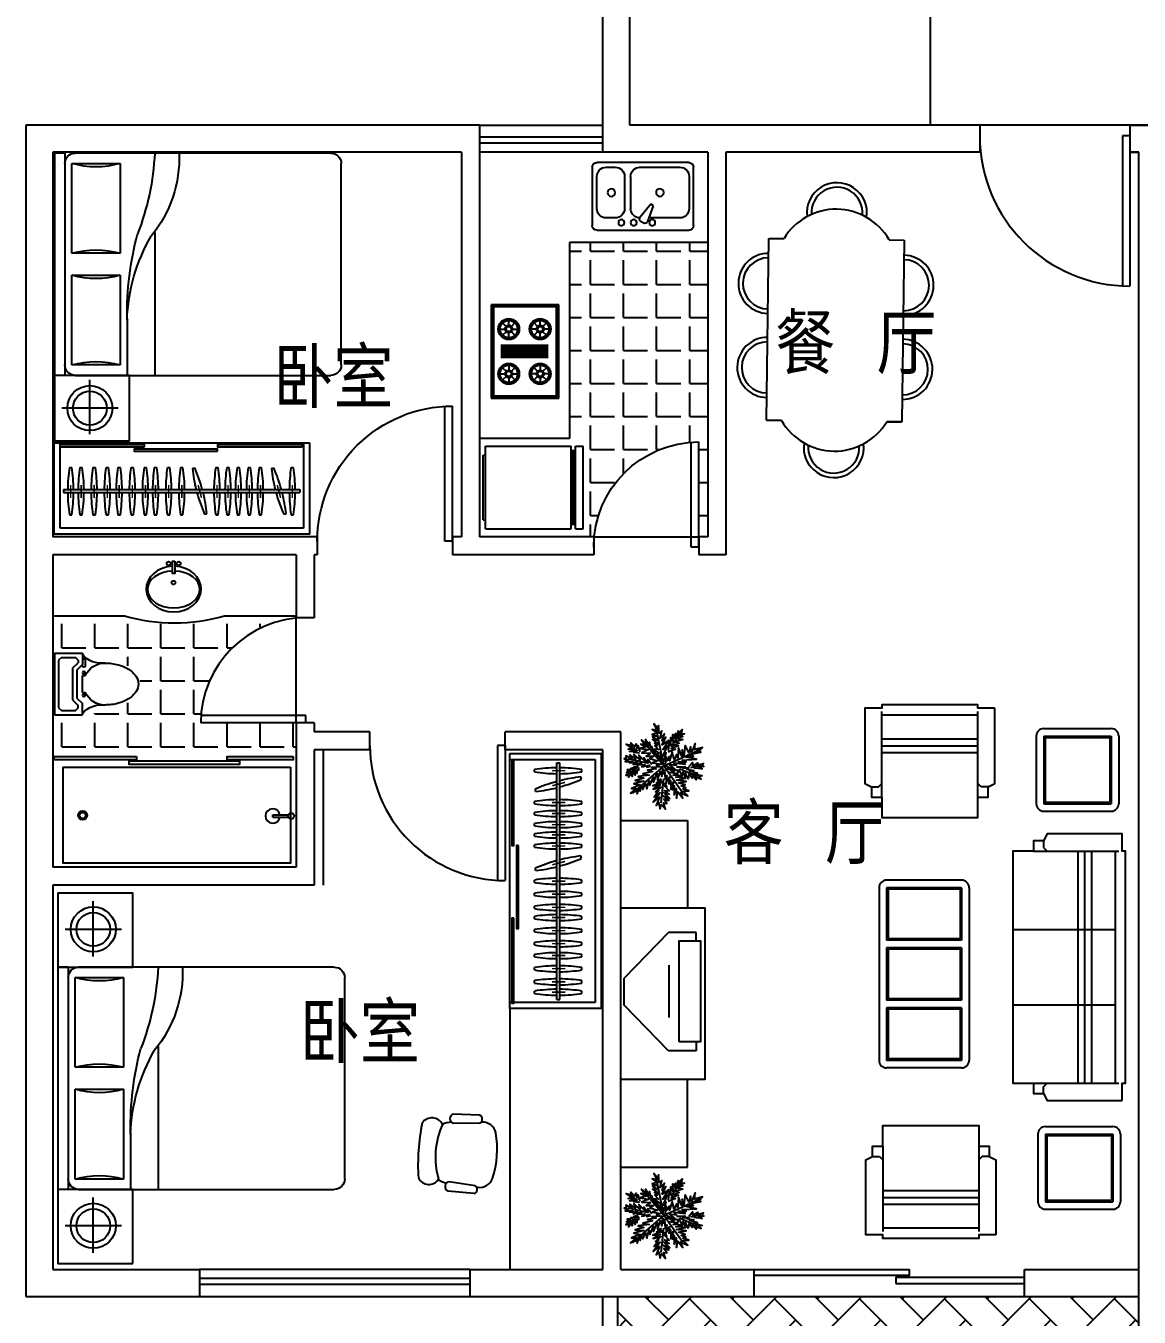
# Model space of a CAD drawing. Header units: millimetres. Extents: x 1431 to 43623, y 824 to 33132.
# Drawn here: x 9633 to 17044, y 5964 to 14563 of the extents above; entities that cross this region are included whole.
import ezdxf

# ---------------------------------------------------------------- set-up
doc = ezdxf.new("R2010")
doc.units = ezdxf.units.MM
for name, color, linetype in [('DO', 1, 'Continuous'), ('F', 12, 'Continuous'), ('H', 13, 'Continuous'), ('MC', 4, 'Continuous'), ('PUL', 7, 'Continuous'), ('WALL', 4, 'Continuous')]:
    doc.layers.add(name, color=color, linetype=linetype)
doc.styles.add('ATT', font='TXT')
doc.styles.add('DIM_FONT', font='SIMPLEX.shx', dxfattribs={"width": 0.8})
doc.styles.add('HZTXT', font='SIMPLEX', dxfattribs={"bigfont": 'HZTXT'})
pattern_1 = [(0, (192.05, 53321.69), (0, 220), [160, -60]), (90, (192.05, 53321.69), (-220, 1e-14), [160, -60])]

# ---------------------------------------------------------------- blocks, each defined once
blk = doc.blocks.new('-FLOW1')
at = {"layer": 'F', "linetype": 'ByBlock'}
for p, q in [((-0.9, 5.3), (-46.4, 226.7)), ((40.5, 110.6), (91.3, 192.9)), ((-146.5, 87.2), (-184.2, 116.3)), ((-0.9, 5.3), (-101.9, 123.2)), ((-0.9, 5.3), (205.1, 98.6)), ((-95.6, 20.3), (-197.4, 44.9)), ((-143.6, 3.1), (-193.4, -39.2)), ((-0.9, 5.3), (-174.5, -145.5)), ((-0.9, 5.3), (103.3, -143.8)), ((147.9, -3.2), (203.4, 10)), ((-4.1, -65.5), (-17.3, -200.4)), ((85.6, -8.9), (186.2, -53.5))]:
    blk.add_line(p, q, dxfattribs=at)
for points in [[(-3, 27.7), (11.9, 78.6), (-5.9, 60.9), (18.7, 117.5), (-7, 95.7), (26.2, 146.6), (-9.9, 122), (9, 164.3), (-9.9, 143.8), (2.7, 183.2), (-21.9, 159.8), (-13.3, 199.2), (-27.6, 187.2), (-30.4, 229.5), (-35, 213.5), (-56.7, 238.1), (-40.7, 202.1), (-67, 207.8), (-39, 187.2), (-67, 180.4), (-37.9, 171.2), (-63.6, 167.2), (-30.4, 146.6), (-63.6, 151.2), (-25.9, 123.2), (-53.9, 132.3), (-39, 116.3), (-52.2, 116.3), (-30.4, 95.7), (-60.7, 97.5), (-21.9, 72.9), (-48.2, 74), (-24.7, 56.9)], [(-17.3, 31.7), (-17.3, 62.6), (-29.3, 44.9), (-36.2, 62.6), (-40.7, 52.3), (-51, 84.3), (-55, 75.7), (-68.2, 113.5), (-71, 100.3), (-81.3, 138), (-83, 117.5), (-103, 151.2), (-97.3, 127.8), (-124.8, 149.5), (-105.9, 122), (-129.3, 126.6), (-100.2, 110.6), (-136.8, 101.5), (-87, 95.7), (-123.6, 78.6), (-75.6, 76.9), (-100.2, 59.7), (-59.6, 59.7), (-78.5, 46.6), (-36.2, 33.4), (-63.6, 23.1), (-16.1, 14.6), (-41.9, 7.1), (-16.1, 0.3), (-68.2, -3.2), (-43.6, -10), (-92.7, -18.6), (-63.6, -26), (-117.9, -39.2), (-83, -46.6), (-143.6, -53.5), (-111.6, -62.6), (-161.3, -75.8), (-111.6, -79.8), (-168.2, -94.6), (-132.2, -100.4), (-180.2, -119.2), (-155.6, -119.2), (-187.1, -146.7), (-151.1, -133.5), (-149.3, -149.5), (-137.9, -119.2), (-133.3, -135.2), (-124.8, -106.1), (-117.9, -124.9), (-103, -90.1), (-95.6, -122.1), (-83, -76.9), (-79.6, -101.5), (-57.9, -56.9), (-57.9, -85.5), (-37.9, -36.3), (-36.2, -71.2), (-20.1, -24.9), (-13.3, -53.5), (-7, -10), (-4.1, -38), (2.7, -17.5), (5.6, -65.5), (15.9, -47.8), (10.2, -91.8), (30.7, -58), (26.2, -94.6), (34.7, -75.8), (37.6, -124.9), (49.6, -85.5), (46.7, -126.6), (56.5, -106.1), (56.5, -155.2), (66.8, -120.4), (69.6, -173), (75.3, -138.1), (103.3, -174.1), (90.2, -143.8), (130.8, -159.8), (106.2, -135.2), (136.5, -133.5), (104.5, -122.1), (120.5, -116.4), (94.2, -106.1), (116.5, -100.4), (79.9, -88.3), (122.2, -81.5), (69.6, -74.1), (119.3, -62.6), (65.6, -58), (101.6, -49.5), (49.6, -46.6), (75.3, -39.2), (29, -30.6), (55.3, -24.9), (15.9, -8.9), (33.6, -7.2)], [(24.4, 91.7), (30.7, 136.3), (36.5, 119.2), (37.6, 162.6), (49.6, 136.3), (47.9, 180.4), (62.7, 155.2), (63.9, 184.4), (72.5, 174.1), (78.8, 199.2), (82.8, 188.9), (100.5, 207.8), (94.2, 184.4), (113.1, 183.2), (87.3, 174.1), (104.5, 168.3), (75.3, 158.1), (103.3, 151.2), (65.6, 139.2), (84.5, 132.3), (53.6, 119.2), (79.9, 116.3), (39.3, 101.5), (62.7, 98.6), (23.3, 81.4)], [(-136.8, 76.9), (-167.1, 79.7), (-152.2, 85.5), (-191.6, 85.5), (-167.1, 94.6), (-199.1, 98.6), (-178.5, 104.3), (-210.5, 126.6), (-177.4, 119.2), (-184.2, 133.5), (-162.5, 110.6), (-155.6, 127.8), (-149.3, 101.5), (-146.5, 119.2), (-135.1, 82.6)], [(10.2, 6), (66.8, -17.5), (30.7, 12.8), (69.6, 8.8), (53.6, 22), (117.6, 14.6), (78.8, 28.9), (123.3, 28.9), (100.5, 38), (179.9, 42), (123.3, 54), (163.9, 59.7), (132.5, 66.6), (203.4, 81.4), (171.4, 82.6), (213.7, 107.7), (168.5, 95.7), (173.1, 129.5), (152.5, 79.7), (146.8, 110.6), (139.4, 78.6), (117.6, 119.2), (109.1, 62.6), (100.5, 94.6), (98.8, 59.7), (79.9, 106), (77, 50.6), (68.5, 69.4), (56.5, 39.1), (45, 82.6), (30.7, 33.4), (30.7, 56.9), (15.9, 33.4), (11.9, 55.2), (5.6, 15.7)], [(-68.2, 12.8), (-89.9, 40.9), (-89.9, 20.3), (-111.6, 50.6), (-105.9, 30.6), (-139.6, 65.4), (-132.2, 39.1), (-168.2, 69.4), (-158.5, 44.9), (-190.5, 66.6), (-178.5, 46.6), (-212.2, 60.9), (-207.7, 49.4), (-220.8, 44.9), (-197.4, 40.9), (-216.2, 30.6), (-172.8, 30.6), (-191.6, 23.1), (-148.2, 27.7), (-171.6, 12.8), (-123.6, 22), (-148.2, 11.7), (-107.6, 12.8), (-123.6, 0.3), (-81.3, 10), (-95.6, -1.4), (-73.9, 4.3)], [(-146.5, 4.3), (-167.1, -1.4), (-159.6, -4.3), (-184.2, -8.9), (-174.5, -12.9), (-204.8, -15.7), (-184.2, -22), (-209.4, -31.7), (-196.2, -33.5), (-212.2, -46.6), (-193.4, -46.6), (-197.4, -58), (-180.2, -39.2), (-177.4, -53.5), (-169.9, -27.7), (-161.3, -46.6), (-159.6, -18.6), (-151.1, -36.3), (-145.3, -10), (-139.6, -18.6), (-139.6, -3.2)], [(69.6, 0.3), (116.5, 0.3), (103.3, -6), (136.5, -6), (126.2, -12.9), (165.7, -20.3), (141.1, -22), (184.5, -34.6), (162.8, -36.3), (210.8, -50.6), (191.9, -53.5), (205.1, -68.3), (173.1, -58), (178.8, -71.2), (159.9, -49.5), (155.4, -62.6), (139.4, -39.2), (133.6, -65.5), (119.3, -34.6), (116.5, -53.5), (106.2, -27.7), (98.8, -42), (82.8, -15.7), (77, -30.6), (75.3, -14.6)], [(136.5, 1.4), (157.1, 24.9), (158.2, 6), (187.4, 22), (179.9, 10), (217.7, 19.1), (210.8, 7.1), (221.1, 1.4), (189.1, 1.4), (212, -11.7), (165.7, -7.2)], [(-14.4, -68.3), (-35, -75.8), (-11.6, -78.6), (-41.9, -88.3), (-13.3, -87.2), (-62.4, -104.4), (-20.1, -100.4), (-60.7, -123.2), (-19, -111.8), (-48.2, -139.2), (-29.3, -130.7), (-55, -167.2), (-21.9, -143.8), (-60.7, -195.8), (-24.7, -167.2), (-44.7, -214.7), (-30.4, -197.5), (-21.9, -232.4), (-16.1, -209), (7.3, -234.1), (-4.1, -200.4), (14.7, -203.3), (-1.3, -178.7), (26.2, -187.2), (-3, -159.8), (31.9, -175.8), (-1.3, -143.8), (29, -151.2), (1.6, -130.7), (29, -132.4), (1.6, -104.4), (14.7, -110.6), (1.6, -90.1)]]:
    blk.add_lwpolyline(points, dxfattribs=at)
at = {"layer": 'F', "linetype": 'ByBlock', "style": 'ATT'}
for tag, p, flags in [('ITEM', (-456.7, -1681.6), 3), ('ROOM_NUMBER', (-456.7, -2281.6), 1)]:
    blk.add_attdef(tag, p, '', height=450, dxfattribs=dict(at, flags=flags))
blk = doc.blocks.new('M_E25ESP')
at = {"color": 0, "linetype": 'ByBlock'}
for p, q in [((0, -306.8), (0, 306.8)), ((30.7, 337.5), (419.3, 337.5)), ((358, 306.8), (143.2, 306.8)), ((450, 306.8), (450, -306.8)), ((81.8, 245.5), (81.8, 40)), ((419.3, -20.5), (419.3, 245.5)), ((48.4, 2), (56.6, -12.3)), ((58.9, 31.4), (162.5, 70.2)), ((172.8, 52.5), (87.3, -17.8)), ((162.5, 70.2), (172.8, 52.5)), ((143.2, -81.8), (358, -81.8)), ((358, -122.7), (143.2, -122.7)), ((81.8, -184.1), (81.8, -245.5)), ((419.3, -245.5), (419.3, -184.1)), ((419.3, -337.5), (30.7, -337.5)), ((143.2, -306.8), (358, -306.8))]:
    blk.add_line(p, q, dxfattribs=at)
for centre, radius in [((250.6, 112.5), 25.6), ((51.1, 61.4), 20.5), ((51.1, -61.4), 20.5), ((51.1, -143.2), 20.5), ((250.6, -209.7), 25.6)]:
    blk.add_circle(centre, radius, dxfattribs=at)
for centre, radius, start, end in [((30.7, 306.8), 30.7, 90, 180), ((143.2, 245.5), 61.4, 90, 180), ((358, 245.5), 61.4, 0, 90), ((419.3, 306.8), 30.7, 0, 90), ((66.1, 12.3), 20.5, 110.53768, 210), ((74.3, -2), 20.5, 210, 309.46232), ((143.2, -20.5), 61.4, 180, 270), ((358, -20.5), 61.4, 270, 0), ((143.2, -184.1), 61.4, 90, 180), ((358, -184.1), 61.4, 0, 90), ((143.2, -245.5), 61.4, 180, 270), ((358, -245.5), 61.4, 270, 0), ((30.7, -306.8), 30.7, 180, 270), ((419.3, -306.8), 30.7, 270, 0)]:
    blk.add_arc(centre, radius, start, end, dxfattribs=at)
at = {"style": 'DIM_FONT', "width": 0.8, "flags": 9}
for tag in ['YSIZE', 'XSIZE']:
    blk.add_attdef(tag, (0, 0), '', height=0.5, dxfattribs=at)
blk = doc.blocks.new('M700')
at = {"layer": 'DO'}
for p, q in [((0, 0), (0, 700)), ((50, 0), (50, 698.2)), ((0, 0), (50, 0))]:
    blk.add_line(p, q, dxfattribs=at)
blk.add_arc((0, 0), 700, 0, 90, dxfattribs=at)
blk = doc.blocks.new('15PTOI12')
at = {"color": 0, "linetype": 'ByBlock'}
for p, q in [((0, -11), (0, 11)), ((0, 11), (10, 11)), ((1.5, 8.5), (2.5, 9.5)), ((2.5, 9.5), (7.5, 9.5)), ((7.5, 9.5), (8.5, 8.5)), ((10, 11), (10, 7)), ((1.5, -8.5), (1.5, 8.5)), ((6.5, 5.62132), (8.5, 7.62132)), ((6.5, -5.62132), (6.5, 5.62132)), ((8, 5), (10, 7)), ((8, -5), (8, 5)), ((8.5, 8.5), (8.5, 7.62132)), ((10, 3), (10, -3)), ((10, 3), (11.126136, 3)), ((10, -3), (11.126136, -3)), ((2.5, -9.5), (1.5, -8.5)), ((6.5, -5.62132), (8.5, -7.62132)), ((8.5, -8.5), (7.5, -9.5)), ((8, -5), (10, -7)), ((8.5, -8.5), (8.5, -7.62132)), ((10, -6.5), (10, -7)), ((10, -11), (10, -7)), ((10, -9), (11, -9)), ((11, -9), (11, -6.5)), ((0, -11), (10, -11)), ((2.5, -9.5), (7.5, -9.5))]:
    blk.add_line(p, q, dxfattribs=at)
blk.add_lwpolyline([(18, -7.5, 0.063415), (22.795427, -6.889337, 0.076468), (26.485281, -5.303301, 0.107136), (29.197945, -2.662065, 0.147373), (30, 0, 0.147373), (29.197945, 2.662065, 0.107136), (26.485281, 5.303301, 0.076468), (22.795427, 6.889337, 0.063415), (18, 7.5, 0.063415)], format="xyb", dxfattribs=at)
for centre in [(10.5, 4), (10.5, -4)]:
    blk.add_circle(centre, 0.5, dxfattribs=at)
for centre, radius, start, end in [((16.779412, 16.411765), 8.994964, 221.088993, 277.798917), ((18, 0), 7.5, 90, 156.421822), ((18, 0), 7.5, 203.578178, 270), ((10.5, -6.5), 0.5, 0, 180), ((16.779412, -16.411765), 8.994964, 82.201083, 138.911007)]:
    blk.add_arc(centre, radius, start, end, dxfattribs=at)
at = {"color": 0, "linetype": 'ByBlock', "style": 'ATT'}
for tag, p, flags in [('ITEM', (0, -21), 3), ('ROOM_NUMBER', (0, -30), 1)]:
    blk.add_attdef(tag, p, '', height=6, dxfattribs=dict(at, flags=flags))
blk = doc.blocks.new('-BATH9')
at = {"layer": 'F', "xscale": 23, "yscale": 23, "zscale": 23}
blk.add_blockref('15PTOI12', (-2, -1), dxfattribs=at)
blk = doc.blocks.new('Q5')
at = {"layer": 'PUL', "xscale": -1}
blk.add_blockref('-BATH9', (99, 43), dxfattribs=at)
blk = doc.blocks.new('-BED2')
at = {"layer": 'F', "linetype": 'ByBlock'}
for p, q in [((-4.2, 4.3), (-4.2, 1484.3)), ((64.8, 1484.3), (-4.2, 1484.3)), ((64.8, 4.3), (64.8, 1484.3)), ((133.8, 1484.3), (1835.8, 1484.3)), ((478.8, 1104.8), (478.8, 1484.3)), ((662.8, 533.3), (662.8, 1484.3)), ((110.8, 1415.3), (110.8, 817.3)), ((432.8, 1415.3), (110.8, 1415.3)), ((432.8, 817.3), (432.8, 1415.3)), ((1904.8, 1415.3), (1904.8, 73.3)), ((110.8, 817.3), (432.8, 817.3)), ((432.8, 671.3), (110.8, 671.3)), ((110.8, 671.3), (110.8, 73.3)), ((432.8, 73.3), (432.8, 671.3)), ((64.8, 4.3), (-4.2, 4.3)), ((110.8, 73.3), (432.8, 73.3)), ((1835.8, 4.3), (133.8, 4.3))]:
    blk.add_line(p, q, dxfattribs=at)
for centre, radius, start, end in [((133.8, 1415.3), 69, 90, 180), ((1835.8, 1415.3), 69, 0, 90), ((271.8, 1967.3), 575, 253.73979, 286.2602), ((2598, 1081.7), 2119.4, 179.37472, 194.67378), ((1679, 1158.2), 1200.9, 181.99994, 210.07995), ((271.8, 265.3), 575, 73.73979, 106.2602), ((271.8, 1223.3), 575, 253.73979, 286.2602), ((-1028, -72.9), 1692.5, 2.61601, 21.40694), ((13, 38.8), 812.8, 357.56726, 39.54608), ((271.8, -478.7), 575, 73.73979, 106.2602), ((133.8, 73.3), 69, 180, 270), ((1835.8, 73.3), 69, 270, 0)]:
    blk.add_arc(centre, radius, start, end, dxfattribs=at)
blk = doc.blocks.new('12PSTG02')
at = {"color": 0, "linetype": 'ByBlock'}
for p, q in [((-5.882738, 11.493405), (-13.636493, 11.294805)), ((-5.73403, 9.170818), (-13.415554, 8.575543)), ((-4.996459, 9.562867), (-5.284204, 9.540568)), ((-5.882738, -11.493405), (-13.636493, -11.294805)), ((-5.73403, -9.170818), (-13.415554, -8.575543)), ((-4.996459, -9.562867), (-5.284204, -9.540568)), ((-4.996459, -9.562867), (-5.28099, -9.544821))]:
    blk.add_line(p, q, dxfattribs=at)
for centre, radius, start, end in [((-6.286552, 10.301496), 1.258456, 296.04311, 71.283835), ((39.486083, 0), 62.486083, 172.590731, 187.409269), ((-19.5, 6.311132), 3.452743, 30.392687, 149.607313), ((4.70097, 0), 22.70097, 159.208954, 200.791046), ((-12.998837, 0.943692), 7.999035, 97.334712, 116.212212), ((-13.097037, 9.970029), 1.4304, 112.156422, 257.133709), ((-4.647836, 5.578088), 4, 16.10866, 95), ((-28.187947, 0), 28.187947, 346.275006, 13.724994), ((-4.647836, -5.578088), 4, 265, 343.89134), ((-19.5, -6.311132), 3.452743, 210.392687, 329.607313), ((-12.998837, -1.056308), 7.999035, 243.61801, 261.904764), ((-13.097037, -9.970029), 1.4304, 102.866291, 247.843578), ((-6.286552, -10.301496), 1.258456, 288.716165, 63.95689)]:
    blk.add_arc(centre, radius, start, end, dxfattribs=at)
at = {"color": 0, "linetype": 'ByBlock', "style": 'ATT'}
for tag, p, flags in [('ITEM', (-22, -21), 3), ('ROOM_NUMBER', (-22, -29), 1)]:
    blk.add_attdef(tag, p, '', height=6, dxfattribs=dict(at, flags=flags))
blk = doc.blocks.new('-CHAI6')
at = {"xscale": 22.75, "yscale": 22.75, "zscale": 22.75}
blk.add_blockref('12PSTG02', (519.3, 28), dxfattribs=at)
blk = doc.blocks.new('M900')
at = {"layer": 'DO'}
for p, q in [((90, 0), (90, -50)), ((90, 0), (990, 0)), ((90, -50), (988.6, -50))]:
    blk.add_line(p, q, dxfattribs=at)
blk.add_arc((90, 0), 900, 270, 0, dxfattribs=at)
blk = doc.blocks.new('LY')
at = {"layer": 'F'}
for p, q in [((100, 81), (-31, 81)), ((100, 61), (-31, 61)), ((100, 81), (100, 61))]:
    blk.add_line(p, q, dxfattribs=at)
blk.add_circle((-53, 71), 24.3, dxfattribs=at)
blk.add_arc((100, 71), 60.1, 189.5857, 170.4143, dxfattribs=at)
blk = doc.blocks.new('BX')
at = {"layer": 'F'}
for p, q in [((-379.4, 210), (190.6, 210)), ((-379.4, -340), (-379.4, 210)), ((190.6, -340), (190.6, 210)), ((220.6, -340), (220.6, 210)), ((220.6, 210), (270.6, 210)), ((270.6, -340), (270.6, 210)), ((-379.4, -340), (190.6, -340)), ((220.6, -340), (270.6, -340))]:
    blk.add_line(p, q, dxfattribs=at)
at = {"layer": 'F', "color": 1}
for p, q in [((190.6, 180), (220.6, 180)), ((200.6, -310), (200.6, 180)), ((210.6, -310), (210.6, 180)), ((-394.4, 150), (-379.4, 150)), ((-394.4, -280), (-394.4, 150)), ((-394.4, -280), (-379.4, -280)), ((190.6, -310), (220.6, -310))]:
    blk.add_line(p, q, dxfattribs=at)
blk = doc.blocks.new('12PCOU13')
at = {"color": 0, "linetype": 'ByBlock'}
for p, q in [((24, 35), (23, 34)), ((24, 37), (24, 35)), ((23, 34), (2, 34)), ((3, -34), (3, 34)), ((10, 34), (10, -34)), ((12, 34), (12, -34)), ((14, 34), (14, -34)), ((27, 34), (23, 34)), ((33, 11), (3, 11)), ((33, -11), (3, -11)), ((23, -34), (2, -34)), ((27, -34), (23, -34)), ((24, -35), (23, -34)), ((24, -37), (24, -35))]:
    blk.add_line(p, q, dxfattribs=at)
blk.add_lwpolyline([(1, -39), (1, -34), (0, -34), (0, 34), (1, 34), (1, 39), (23, 39), (24, 37), (27, 37), (27, 34), (33, 34), (33, -34), (27, -34), (27, -37), (24, -37), (23, -39)], close=True, dxfattribs=at)
blk = doc.blocks.new('-SOF5')
at = {"xscale": 22.75, "yscale": 22.75, "zscale": 22.75}
blk.add_blockref('12PCOU13', (-6.4, 890.3), dxfattribs=at)
blk = doc.blocks.new('CZ1')
at = {"layer": 'F'}
for p, q in [((-368.6, 423.7), (842.2, 423.7)), ((-368.6, 323.7), (-368.6, 423.7)), ((842.2, 323.7), (842.2, 423.7)), ((842.2, 423.7), (842.2, 323.7)), ((-368.6, -476.3), (-368.6, -376.3)), ((842.2, -476.3), (842.2, -376.3)), ((842.2, -376.3), (842.2, -476.3)), ((842.2, -476.3), (-368.6, -476.3))]:
    blk.add_line(p, q, dxfattribs=at)
for centre, radius, start, end in [((-68.6, 423.7), 200, 0, 180), ((491.3, 423.7), 200, 0, 180), ((-68.6, 423.7), 170, 0, 180), ((491.3, 423.7), 170, 0, 180), ((-162.4, -26.3), 406.2, 120.51024, 239.48976), ((636, -26.3), 406.2, 300.51024, 59.48976), ((-545, -26.3), 200, 81.96585, 278.03415), ((1018.6, -26.3), 200, 261.96585, 98.03415), ((-545, -26.3), 170, 85.46245, 274.53755), ((1018.6, -26.3), 170, 265.46245, 94.53755), ((-68.6, -476.3), 200, 180, 0), ((-68.6, -476.3), 170, 180, 0), ((491.3, -476.3), 200, 180, 0), ((491.3, -476.3), 170, 180, 0)]:
    blk.add_arc(centre, radius, start, end, dxfattribs=at)
blk = doc.blocks.new('M10')
at = {"layer": 'DO'}
for p, q in [((0, 0), (0, 1000)), ((50, 0), (50, 998.7)), ((0, 0), (50, 0))]:
    blk.add_line(p, q, dxfattribs=at)
blk.add_arc((0, 0), 1000, 0, 90, dxfattribs=at)

msp = doc.modelspace()

# ---------------------------------------------------------------- hatches: boundary and pattern name
at = {"layer": 'F'}
h = msp.add_hatch(dxfattribs=at)
h.set_pattern_fill('AR-HBONE', color=256, scale=50, style=0)
h.set_pattern_definition([(45, (192.05, 53321.69), (2e-14, 282.8427), [600, -200]), (135, (333.47, 53463.11), (2e-14, 282.8427), [600, -200])])
h.paths.add_polyline_path([(17043.1, 4701.5), (17043.1, 6101.4), (13573.1, 6101.4), (13573.1, 5355.1), (13832.6, 5355.1), (13832.6, 5117.9, 0.04118)])
at = {"layer": 'H'}
h = msp.add_hatch(dxfattribs=at)
h.set_pattern_fill('ANGLE', color=256, scale=800, style=0)
h.set_pattern_definition(pattern_1)
h.paths.add_polyline_path([(14173.1, 13121.4), (13253.1, 13121.4), (13253.1, 11830.2), (13360.7, 11830.2), (13360.7, 11161.4), (13413.1, 11161.4), (13416.5, 11161.4, -0.385451), (14113.1, 11792), (14113.1, 11161.4), (14173.1, 11161.4)])
h = msp.add_hatch(dxfattribs=at)
h.set_pattern_fill('ANGLE', color=256, scale=800, style=0)
h.set_pattern_definition(pattern_1)
h.paths.add_polyline_path([(10403.9, 10159.8), (10296.9, 10037), (10047.3, 9973.7), (9813.1, 9973.7), (9813.1, 9712.3), (11433.1, 9712.3), (11433.1, 9921.4), (10797.5, 9921.4, -0.38747), (11433.1, 10618.4), (11433.1, 10621.4), (11433.1, 10634), (10955.3, 10634, -0.137864), (10288.9, 10634), (9813.1, 10634), (9813.1, 10401.4), (10059.1, 10401.4), (10368.2, 10278.6)])

# ---------------------------------------------------------------- linework, layer by layer
at = {"layer": 'F'}
for p, q in [((14173.1, 13121.4), (13253.1, 13121.4)), ((13253.1, 13121.4), (13253.1, 11815.1)), ((12730.6, 12706.3), (12730.6, 12083.6)), ((13180.2, 12706.3), (12730.6, 12706.3)), ((12740.6, 12696.3), (12740.6, 12093.6)), ((13170.2, 12696.3), (12740.6, 12696.3)), ((12745.6, 12691.3), (12745.6, 12098.6)), ((13165.2, 12691.3), (12745.6, 12691.3)), ((13165.2, 12098.6), (13165.2, 12691.3)), ((13170.2, 12093.6), (13170.2, 12696.3)), ((13180.2, 12083.6), (13180.2, 12706.3)), ((12830, 12561.9), (12806.9, 12585)), ((12847.9, 12569.3), (12847.9, 12602)), ((12865.8, 12561.9), (12888.9, 12585)), ((13039, 12561.9), (13015.9, 12585)), ((13056.9, 12569.3), (13056.9, 12602)), ((13074.8, 12561.9), (13097.9, 12585)), ((12789.9, 12544), (12822.6, 12544)), ((12806.9, 12503), (12830, 12526.1)), ((12847.9, 12486), (12847.9, 12518.7)), ((12888.9, 12503), (12865.8, 12526.1)), ((12873.2, 12544), (12905.9, 12544)), ((13031.6, 12544), (12998.9, 12544)), ((13015.9, 12503), (13039, 12526.1)), ((13056.9, 12486), (13056.9, 12518.7)), ((13097.9, 12503), (13074.8, 12526.1)), ((13114.9, 12544), (13082.2, 12544)), ((12802.3, 12349.1), (12802.3, 12440.8)), ((12807.3, 12349.1), (12807.3, 12440.8)), ((12818.8, 12349.1), (12818.8, 12440.8)), ((12823.8, 12349.1), (12823.8, 12440.8)), ((12835.4, 12349.1), (12835.4, 12440.8)), ((12840.4, 12349.1), (12840.4, 12440.8)), ((12851.9, 12349.1), (12851.9, 12440.8)), ((12856.9, 12349.1), (12856.9, 12440.8)), ((12868.4, 12349.1), (12868.4, 12440.8)), ((12873.4, 12349.1), (12873.4, 12440.8)), ((12885, 12349.1), (12885, 12440.8)), ((12890, 12349.1), (12890, 12440.8)), ((12901.5, 12349.1), (12901.5, 12440.8)), ((12906.5, 12349.1), (12906.5, 12440.8)), ((12918, 12349.1), (12918, 12440.8)), ((12923, 12349.1), (12923, 12440.8)), ((12934.6, 12349.1), (12934.6, 12440.8)), ((12939.6, 12349.1), (12939.6, 12440.8)), ((12951.1, 12349.1), (12951.1, 12440.8)), ((12956.1, 12349.1), (12956.1, 12440.8)), ((12967.6, 12349.1), (12967.6, 12440.8)), ((12972.6, 12349.1), (12972.6, 12440.8)), ((12984.2, 12349.1), (12984.2, 12440.8)), ((12989.2, 12349.1), (12989.2, 12440.8)), ((13000.7, 12349.1), (13000.7, 12440.8)), ((13005.7, 12349.1), (13005.7, 12440.8)), ((13017.2, 12349.1), (13017.2, 12440.8)), ((13022.2, 12349.1), (13022.2, 12440.8)), ((13033.8, 12349.1), (13033.8, 12440.8)), ((13038.8, 12349.1), (13038.8, 12440.8)), ((13050.3, 12349.1), (13050.3, 12440.8)), ((13055.3, 12349.1), (13055.3, 12440.8)), ((13066.8, 12349.1), (13066.8, 12440.8)), ((13071.8, 12349.1), (13071.8, 12440.8)), ((13083.3, 12349.1), (13083.3, 12440.8)), ((13088.3, 12349.1), (13088.3, 12440.8)), ((13099.9, 12349.1), (13099.9, 12440.8)), ((13104.9, 12349.1), (13104.9, 12440.8)), ((12847.9, 12303.8), (12847.9, 12271.1)), ((13056.9, 12303.8), (13056.9, 12271.1)), ((12789.9, 12245.8), (12822.6, 12245.8)), ((12806.9, 12286.9), (12830, 12263.7)), ((12830, 12228), (12806.9, 12204.8)), ((12847.9, 12220.5), (12847.9, 12187.8)), ((12888.9, 12286.9), (12865.8, 12263.7)), ((12865.8, 12228), (12888.9, 12204.8)), ((12873.2, 12245.8), (12905.9, 12245.8)), ((13031.6, 12245.8), (12998.9, 12245.8)), ((13015.9, 12286.9), (13039, 12263.7)), ((13039, 12228), (13015.9, 12204.8)), ((13056.9, 12220.5), (13056.9, 12187.8)), ((13097.9, 12286.9), (13074.8, 12263.7)), ((13074.8, 12228), (13097.9, 12204.8)), ((13114.9, 12245.8), (13082.2, 12245.8)), ((10059.5, 11843.8), (10059.5, 12204.9)), ((12730.6, 12083.6), (13180.2, 12083.6)), ((12740.6, 12093.6), (13170.2, 12093.6)), ((12745.6, 12098.6), (13165.2, 12098.6)), ((10247, 12017.4), (9872, 12017.4)), ((9822.1, 11786.8), (11521.9, 11786.8)), ((9862.1, 11218.8), (9862.1, 11786.8)), ((11481.9, 11786.8), (11481.9, 11218.8)), ((13253.1, 11815.1), (12653.1, 11815.1)), ((9923.3, 11622.8), (9939.5, 11622.8)), ((9992.5, 11622.8), (10008.6, 11622.8)), ((10079.7, 11622.8), (10095.8, 11622.8)), ((10166.9, 11622.8), (10183, 11622.8)), ((10246.1, 11622.8), (10262.2, 11622.8)), ((10333.2, 11622.8), (10349.4, 11622.8)), ((10420.4, 11622.8), (10436.6, 11622.8)), ((10488.1, 11622.8), (10504.3, 11622.8)), ((10575.3, 11622.8), (10591.4, 11622.8)), ((10662.5, 11622.8), (10678.6, 11622.8)), ((10741.5, 11615.1), (10757.1, 11619.2)), ((10896.9, 11622.8), (10913.1, 11622.8)), ((10970.4, 11622.8), (10986.5, 11622.8)), ((11039.2, 11622.8), (11055.4, 11622.8)), ((11112.6, 11622.8), (11128.8, 11622.8)), ((11186, 11622.8), (11202.2, 11622.8)), ((11267.9, 11615.1), (11283.6, 11619.2)), ((11398.6, 11622.8), (11414.7, 11622.8)), ((9883, 11475.1), (11458.1, 11475.1)), ((9883, 11475.1), (9883, 11455.1)), ((9883, 11455.1), (11458.1, 11455.1)), ((11458.1, 11475.1), (11458.1, 11455.1)), ((9923.3, 11307.4), (9939.5, 11307.4)), ((9992.5, 11307.4), (10008.6, 11307.4)), ((10079.7, 11307.4), (10095.8, 11307.4)), ((10166.9, 11307.4), (10183, 11307.4)), ((10246.1, 11307.4), (10262.2, 11307.4)), ((10333.2, 11307.4), (10349.4, 11307.4)), ((10420.4, 11307.4), (10436.6, 11307.4)), ((10488.1, 11307.4), (10504.3, 11307.4)), ((10575.3, 11307.4), (10591.4, 11307.4)), ((10662.5, 11307.4), (10678.6, 11307.4)), ((10823.1, 11310.5), (10838.7, 11314.6)), ((10896.9, 11307.4), (10913.1, 11307.4)), ((10970.4, 11307.4), (10986.5, 11307.4)), ((11039.2, 11307.4), (11055.4, 11307.4)), ((11112.6, 11307.4), (11128.8, 11307.4)), ((11186, 11307.4), (11202.2, 11307.4)), ((11349.6, 11310.5), (11365.2, 11314.6)), ((11398.6, 11307.4), (11414.7, 11307.4)), ((11481.9, 11218.8), (9862.1, 11218.8)), ((9811.5, 10634), (10288.9, 10634)), ((10955.3, 10634), (11433.1, 10634)), ((16358.8, 9833.4), (16358.8, 9383.4)), ((16408.8, 9883.4), (16858.8, 9883.4)), ((16408.8, 9833.4), (16408.8, 9383.4)), ((16408.8, 9833.4), (16858.8, 9833.4)), ((16418.8, 9823.4), (16418.8, 9393.4)), ((16418.8, 9823.4), (16848.8, 9823.4)), ((16848.8, 9823.4), (16848.8, 9393.4)), ((16858.8, 9833.4), (16858.8, 9383.4)), ((16908.8, 9833.4), (16908.8, 9383.4)), ((12855.6, 8018.5), (12855.6, 9718.3)), ((12855.6, 9678.3), (13423.6, 9678.3)), ((13167.3, 8079.4), (13167.3, 9654.5)), ((13167.3, 9654.5), (13187.3, 9654.5)), ((13187.3, 8079.4), (13187.3, 9654.5)), ((13423.6, 9678.3), (13423.6, 8058.5)), ((13019.6, 9594.9), (13019.6, 9611.1)), ((13331.9, 9546), (13327.8, 9561.6)), ((13335, 9594.9), (13335, 9611.1)), ((13027.3, 9464.3), (13023.1, 9479.9)), ((13019.6, 9382.4), (13019.6, 9398.6)), ((13335, 9382.4), (13335, 9398.6)), ((16408.8, 9383.4), (16858.8, 9383.4)), ((16418.8, 9393.4), (16848.8, 9393.4)), ((13019.6, 9309), (13019.6, 9325.2)), ((13335, 9309), (13335, 9325.2)), ((16408.8, 9333.4), (16858.8, 9333.4)), ((13019.6, 9235.6), (13019.6, 9251.7)), ((13335, 9235.6), (13335, 9251.7)), ((13593.1, 9272.5), (14037.3, 9272.5)), ((14037.3, 9272.5), (14037.3, 8689.9)), ((13019.6, 9166.8), (13019.6, 9182.9)), ((13335, 9166.8), (13335, 9182.9)), ((13019.6, 9093.3), (13019.6, 9109.5)), ((13331.9, 9019.5), (13327.8, 9035.1)), ((13335, 9093.3), (13335, 9109.5)), ((13027.3, 8937.9), (13023.1, 8953.5)), ((13019.6, 8858.9), (13019.6, 8875)), ((13335, 8858.9), (13335, 8875)), ((15862.6, 8874), (15362.6, 8874)), ((13019.6, 8771.7), (13019.6, 8787.8)), ((13335, 8771.7), (13335, 8787.8)), ((15312.6, 8824), (15312.6, 7674)), ((15862.6, 8824), (15362.6, 8824)), ((15362.6, 8824), (15362.6, 8474)), ((15852.6, 8814), (15372.6, 8814)), ((15372.6, 8814), (15372.6, 8484)), ((15852.6, 8814), (15852.6, 8484)), ((15862.6, 8824), (15862.6, 8474)), ((15912.6, 8824), (15912.6, 7674)), ((10082.2, 8365.5), (10082.2, 8733.9)), ((13019.6, 8684.5), (13019.6, 8700.6)), ((13335, 8684.5), (13335, 8700.6)), ((13019.6, 8616.8), (13019.6, 8633)), ((13335, 8616.8), (13335, 8633)), ((10269.7, 8546.4), (9894.7, 8546.4)), ((13019.6, 8529.6), (13019.6, 8545.8)), ((13335, 8529.6), (13335, 8545.8)), ((13911.1, 8526.3), (13616.5, 8221.9)), ((14096.4, 8526.3), (13911.1, 8526.3)), ((14096.4, 8464.5), (14096.4, 8526.3)), ((13019.6, 8442.4), (13019.6, 8458.6)), ((13335, 8442.4), (13335, 8458.6)), ((15862.6, 8474), (15362.6, 8474)), ((15852.6, 8484), (15372.6, 8484)), ((13019.6, 8363.2), (13019.6, 8379.4)), ((13335, 8363.2), (13335, 8379.4)), ((15362.6, 8424), (15362.6, 8074)), ((15862.6, 8424), (15362.6, 8424)), ((15372.6, 8414), (15372.6, 8084)), ((15852.6, 8414), (15372.6, 8414)), ((15852.6, 8414), (15852.6, 8084)), ((15862.6, 8424), (15862.6, 8074)), ((13019.6, 8276.1), (13019.6, 8292.2)), ((13335, 8276.1), (13335, 8292.2)), ((13915.8, 7960.2), (13915.8, 8307.5)), ((13019.6, 8188.9), (13019.6, 8205)), ((13335, 8188.9), (13335, 8205)), ((13616.5, 8041.1), (13616.5, 8221.9)), ((13019.6, 8119.7), (13019.6, 8135.9)), ((13335, 8119.7), (13335, 8135.9)), ((15852.6, 8084), (15372.6, 8084)), ((13423.6, 8058.5), (12855.6, 8058.5)), ((12855.6, 8018.5), (12855.6, 6281.4)), ((13167.3, 8079.4), (13187.3, 8079.4)), ((13911.1, 7736.7), (13616.5, 8041.1)), ((15862.6, 8074), (15362.6, 8074)), ((15862.6, 8024), (15362.6, 8024)), ((15362.6, 8024), (15362.6, 7674)), ((15852.6, 8014), (15372.6, 8014)), ((15372.6, 8014), (15372.6, 7684)), ((15852.6, 8014), (15852.6, 7684)), ((15862.6, 8024), (15862.6, 7674)), ((14096.4, 7798.5), (14096.4, 7736.7)), ((14096.4, 7736.7), (13911.1, 7736.7)), ((15862.6, 7674), (15362.6, 7674)), ((15852.6, 7684), (15372.6, 7684)), ((15862.6, 7624), (15362.6, 7624)), ((14037.3, 6963.8), (14037.3, 7546.4)), ((16419.8, 7232.9), (16869.8, 7232.9)), ((16369.8, 7182.9), (16369.8, 6732.9)), ((16419.8, 7182.9), (16419.8, 6732.9)), ((16419.8, 7182.9), (16869.8, 7182.9)), ((16429.8, 7172.9), (16429.8, 6742.9)), ((16429.8, 7172.9), (16859.8, 7172.9)), ((16859.8, 7172.9), (16859.8, 6742.9)), ((16869.8, 7182.9), (16869.8, 6732.9)), ((16919.8, 7182.9), (16919.8, 6732.9)), ((13593.1, 6963.8), (14037.3, 6963.8)), ((10082.2, 6391.7), (10082.2, 6760.2)), ((16419.8, 6732.9), (16869.8, 6732.9)), ((16429.8, 6742.9), (16859.8, 6742.9)), ((16419.8, 6682.9), (16869.8, 6682.9)), ((10269.7, 6572.7), (9894.7, 6572.7))]:
    msp.add_line(p, q, dxfattribs=at)
at = {"layer": 'F', "linetype": 'ByBlock'}
for p, q in [((15330.9, 9518.8), (15330.9, 9996.6)), ((15969.7, 9518.8), (15969.7, 9996.6)), ((15969.7, 9973.8), (15330.9, 9973.8)), ((15330.9, 9814.6), (15969.7, 9814.6)), ((15330.9, 9769.1), (15969.7, 9769.1)), ((15330.9, 9723.6), (15969.7, 9723.6)), ((15262.6, 9496.1), (15308.1, 9496.1)), ((15308.1, 9496.1), (15330.9, 9518.8)), ((15330.9, 9427.8), (15330.9, 9518.8)), ((15992.5, 9496.1), (15969.7, 9518.8)), ((15969.7, 9427.8), (15969.7, 9518.8)), ((16038, 9496.1), (15992.5, 9496.1)), ((15337.8, 7103), (15337.8, 7012)), ((15976.7, 7103), (15976.7, 7012)), ((15269.6, 7034.7), (15315.1, 7034.7)), ((15315.1, 7034.7), (15337.8, 7012)), ((15337.8, 7012), (15337.8, 6534.2)), ((15999.4, 7034.7), (15976.7, 7012)), ((15976.7, 7012), (15976.7, 6534.2)), ((16044.9, 7034.7), (15999.4, 7034.7)), ((15337.8, 6807.2), (15976.7, 6807.2)), ((15337.8, 6761.7), (15976.7, 6761.7)), ((15337.8, 6716.2), (15976.7, 6716.2)), ((15976.7, 6557), (15337.8, 6557))]:
    msp.add_line(p, q, dxfattribs=at)
at = {"layer": 'F'}
for points in [[(10323.7, 11800.5), (10323.7, 12235.6), (9823.7, 12235.6), (9823.7, 11800.5)], [(10423.9, 11760.4), (10423.9, 11773.4), (9859.1, 11773.4), (9859.1, 11760.4)], [(10908, 11730.7), (10908, 11743.7), (10354.8, 11743.7), (10354.8, 11730.7)], [(11472.8, 11760.4), (11472.8, 11773.4), (10908, 11773.4), (10908, 11760.4)], [(10624.2, 10999.2), (10624.2, 10917), (10610.1, 10917), (10610.1, 10999.2)], [(10370.8, 9698.6), (10370.8, 9675.4), (9822.3, 9675.4), (9822.3, 9698.6)], [(11054.8, 9667.7), (11054.8, 9644.5), (10320.6, 9644.5), (10320.6, 9667.7)], [(11413.6, 9698.6), (11413.6, 9675.4), (10973.6, 9675.4), (10973.6, 9698.6)], [(12882, 9669.2), (12869, 9669.2), (12869, 9104.4), (12882, 9104.4)], [(11393.9, 9626.3), (11393.9, 8987.3), (9881.2, 8987.3), (9881.2, 9626.3)], [(12911.7, 9104.4), (12898.7, 9104.4), (12898.7, 8551.2), (12911.7, 8551.2)], [(10346.4, 8294.7), (10346.4, 8788.5), (9846.4, 8788.5), (9846.4, 8294.7)], [(13593.1, 7546.4), (13593.1, 8689.9), (14152.3, 8689.9), (14152.3, 7546.4)], [(12882, 8620.3), (12869, 8620.3), (12869, 8055.5), (12882, 8055.5)], [(13982.3, 7798.5), (13982.3, 8469.2), (14124.9, 8469.2), (14124.9, 7798.5)], [(10346.4, 6321), (10346.4, 6814.7), (9846.4, 6814.7), (9846.4, 6321)]]:
    msp.add_lwpolyline(points, close=True, dxfattribs=at)
for points in [[(11521.9, 11786.8), (11521.9, 11178.8), (9822.1, 11178.8), (9822.1, 11786.8)], [(12855.6, 9718.3), (13463.6, 9718.3), (13463.6, 8018.5), (12855.6, 8018.5)]]:
    msp.add_lwpolyline(points, dxfattribs=at)
at = {"layer": 'F', "const_width": 10}
for points in [[(9931.9, 11506.4), (9931.9, 11418.6)], [(10001.1, 11506.4), (10001.1, 11418.6)], [(10088.3, 11506.4), (10088.3, 11418.6)], [(10175.5, 11506.4), (10175.5, 11418.6)], [(10254.7, 11506.4), (10254.7, 11418.6)], [(10341.9, 11506.4), (10341.9, 11418.6)], [(10429.1, 11506.4), (10429.1, 11418.6)], [(10496.7, 11506.4), (10496.7, 11418.6)], [(10583.9, 11506.4), (10583.9, 11418.6)], [(10671.1, 11506.4), (10671.1, 11418.6)], [(10779.9, 11504.9), (10802.7, 11420.1)], [(10905.6, 11506.4), (10905.6, 11418.6)], [(10979, 11506.4), (10979, 11418.6)], [(11047.8, 11506.4), (11047.8, 11418.6)], [(11121.2, 11506.4), (11121.2, 11418.6)], [(11194.7, 11506.4), (11194.7, 11418.6)], [(11306.4, 11504.9), (11329.1, 11420.1)], [(11407.2, 11506.4), (11407.2, 11418.6)], [(13135.9, 9603.6), (13223.8, 9603.6)], [(13137.4, 9502.8), (13222.3, 9525.5)], [(13135.9, 9391.1), (13223.8, 9391.1)], [(13135.9, 9317.6), (13223.8, 9317.6)], [(13135.9, 9244.2), (13223.8, 9244.2)], [(13135.9, 9175.4), (13223.8, 9175.4)], [(13135.9, 9102), (13223.8, 9102)], [(13137.4, 8976.3), (13222.3, 8999)], [(13135.9, 8867.5), (13223.8, 8867.5)], [(13135.9, 8780.3), (13223.8, 8780.3)], [(13135.9, 8693.1), (13223.8, 8693.1)], [(13135.9, 8625.4), (13223.8, 8625.4)], [(13135.9, 8538.2), (13223.8, 8538.2)], [(13135.9, 8451.1), (13223.8, 8451.1)], [(13135.9, 8371.9), (13223.8, 8371.9)], [(13135.9, 8284.7), (13223.8, 8284.7)], [(13135.9, 8197.5), (13223.8, 8197.5)], [(13135.9, 8128.3), (13223.8, 8128.3)]]:
    msp.add_lwpolyline(points, dxfattribs=at)
at = {"layer": 'F', "linetype": 'ByBlock'}
for points in [[(16083.5, 10019.3), (15969.7, 10019.3), (15969.7, 10042.1), (15330.9, 10042.1), (15330.9, 10019.3), (15217.1, 10019.3), (15217.1, 9518.8), (15262.6, 9496.1), (15262.6, 9427.8), (15330.9, 9427.8), (15330.9, 9291.3), (15969.7, 9291.3), (15969.7, 9427.8), (16038, 9427.8), (16038, 9496.1), (16083.5, 9518.8)], [(16090.4, 6511.5), (15976.7, 6511.5), (15976.7, 6488.7), (15337.8, 6488.7), (15337.8, 6511.5), (15224.1, 6511.5), (15224.1, 7012), (15269.6, 7034.7), (15269.6, 7103), (15337.8, 7103), (15337.8, 7239.5), (15976.7, 7239.5), (15976.7, 7103), (16044.9, 7103), (16044.9, 7034.7), (16090.4, 7012)]]:
    msp.add_lwpolyline(points, close=True, dxfattribs=at)
at = {"layer": 'F'}
for centre, radius in [((12847.9, 12544), 70), ((12847.9, 12544), 66), ((12847.9, 12544), 58), ((12847.9, 12544), 25.3), ((12847.9, 12544), 17.3), ((13056.9, 12544), 70), ((13056.9, 12544), 66), ((13056.9, 12544), 58), ((13056.9, 12544), 25.3), ((13056.9, 12544), 17.3), ((12847.9, 12245.8), 70), ((12847.9, 12245.8), 66), ((12847.9, 12245.8), 58), ((13056.9, 12245.8), 70), ((13056.9, 12245.8), 66), ((13056.9, 12245.8), 58), ((12847.9, 12245.8), 25.3), ((12847.9, 12245.8), 17.3), ((13056.9, 12245.8), 25.3), ((13056.9, 12245.8), 17.3), ((10059.5, 12017.4), 150), ((10059.5, 12017.4), 112.5), ((10583.6, 10983.1), 12.7), ((10650.7, 10983.1), 12.7), ((10616, 10855.7), 12.7), ((10011.3, 9305.5), 30), ((10011.3, 9305.5), 20), ((10082.2, 8546.4), 150), ((10082.2, 8546.4), 112.5), ((10082.2, 6572.7), 150), ((10082.2, 6572.7), 112.5)]:
    msp.add_circle(centre, radius, dxfattribs=at)
for centre, radius, start, end in [((10977.2, 11465.1), 1065.6, 171.49061, 179.4623), ((8885.6, 11465.1), 1065.6, 0.5377, 8.50939), ((11046.3, 11465.1), 1065.6, 171.49061, 179.4623), ((8954.8, 11465.1), 1065.6, 0.5377, 8.50939), ((11133.5, 11465.1), 1065.6, 171.49061, 179.4623), ((9042, 11465.1), 1065.6, 0.5377, 8.50939), ((11220.7, 11465.1), 1065.6, 171.49061, 179.4623), ((9129.1, 11465.1), 1065.6, 0.5377, 8.50939), ((11299.9, 11465.1), 1065.6, 171.49061, 179.4623), ((9208.3, 11465.1), 1065.6, 0.5377, 8.50939), ((11387.1, 11465.1), 1065.6, 171.49061, 179.4623), ((9295.5, 11465.1), 1065.6, 0.5377, 8.50939), ((11474.3, 11465.1), 1065.6, 171.49061, 179.4623), ((9382.7, 11465.1), 1065.6, 0.5377, 8.50939), ((11542, 11465.1), 1065.6, 171.49061, 179.4623), ((9450.4, 11465.1), 1065.6, 0.5377, 8.50939), ((11629.2, 11465.1), 1065.6, 171.49061, 179.4623), ((9537.6, 11465.1), 1065.6, 0.5377, 8.50939), ((11716.3, 11465.1), 1065.6, 171.49061, 179.4623), ((9624.8, 11465.1), 1065.6, 0.5377, 8.50939), ((11800.3, 11735.5), 1065.6, 186.49061, 194.14695), ((9780, 11194.2), 1065.6, 15.28417, 23.50939), ((11950.8, 11465.1), 1065.6, 171.49061, 179.4623), ((9859.2, 11465.1), 1065.6, 0.5377, 8.50939), ((12024.2, 11465.1), 1065.6, 171.49061, 179.4623), ((9932.7, 11465.1), 1065.6, 0.5377, 8.50939), ((12093.1, 11465.1), 1065.6, 171.49061, 179.4623), ((10001.5, 11465.1), 1065.6, 0.5377, 8.50939), ((12166.5, 11465.1), 1065.6, 171.49061, 179.4623), ((10074.9, 11465.1), 1065.6, 0.5377, 8.50939), ((12239.9, 11465.1), 1065.6, 171.49061, 179.4623), ((10148.3, 11465.1), 1065.6, 0.5377, 8.50939), ((12326.7, 11735.5), 1065.6, 186.49061, 194.14695), ((10306.4, 11194.2), 1065.6, 15.28417, 23.50939), ((12452.4, 11465.1), 1065.6, 171.49061, 179.4623), ((10360.8, 11465.1), 1065.6, 0.5377, 8.50939), ((10977.2, 11465.1), 1065.6, 180.5377, 188.50939), ((8885.6, 11465.1), 1065.6, 351.49061, 359.4623), ((11046.3, 11465.1), 1065.6, 180.5377, 188.50939), ((8954.8, 11465.1), 1065.6, 351.49061, 359.4623), ((11133.5, 11465.1), 1065.6, 180.5377, 188.50939), ((9042, 11465.1), 1065.6, 351.49061, 359.4623), ((11220.7, 11465.1), 1065.6, 180.5377, 188.50939), ((9129.1, 11465.1), 1065.6, 351.49061, 359.4623), ((11299.9, 11465.1), 1065.6, 180.5377, 188.50939), ((9208.3, 11465.1), 1065.6, 351.49061, 359.4623), ((11387.1, 11465.1), 1065.6, 180.5377, 188.50939), ((9295.5, 11465.1), 1065.6, 351.49061, 359.4623), ((11474.3, 11465.1), 1065.6, 180.5377, 188.50939), ((9382.7, 11465.1), 1065.6, 351.49061, 359.4623), ((11542, 11465.1), 1065.6, 180.5377, 188.50939), ((9450.4, 11465.1), 1065.6, 351.49061, 359.4623), ((11629.2, 11465.1), 1065.6, 180.5377, 188.50939), ((9537.6, 11465.1), 1065.6, 351.49061, 359.4623), ((11716.3, 11465.1), 1065.6, 180.5377, 188.50939), ((9624.8, 11465.1), 1065.6, 351.49061, 359.4623), ((11800.3, 11735.5), 1065.6, 195.25875, 203.50939), ((9780, 11194.2), 1065.6, 6.49061, 14.17224), ((11950.8, 11465.1), 1065.6, 180.5377, 188.50939), ((9859.2, 11465.1), 1065.6, 351.49061, 359.4623), ((12024.2, 11465.1), 1065.6, 180.5377, 188.50939), ((9932.7, 11465.1), 1065.6, 351.49061, 359.4623), ((12093.1, 11465.1), 1065.6, 180.5377, 188.50939), ((10001.5, 11465.1), 1065.6, 351.49061, 359.4623), ((12166.5, 11465.1), 1065.6, 180.5377, 188.50939), ((10074.9, 11465.1), 1065.6, 351.49061, 359.4623), ((12239.9, 11465.1), 1065.6, 180.5377, 188.50939), ((10148.3, 11465.1), 1065.6, 351.49061, 359.4623), ((12326.7, 11735.5), 1065.6, 195.25875, 203.50939), ((10306.4, 11194.2), 1065.6, 6.49061, 14.17224), ((12452.4, 11465.1), 1065.6, 180.5377, 188.50939), ((10360.8, 11465.1), 1065.6, 351.49061, 359.4623), ((10622.1, 11819.5), 1231.5, 254.30091, 285.69909), ((16408.8, 9833.4), 50, 90, 180), ((16858.8, 9833.4), 50, 0, 90), ((13177.3, 8557.2), 1065.6, 90.5377, 98.50939), ((13177.3, 10648.8), 1065.6, 261.49061, 269.4623), ((13177.3, 8557.2), 1065.6, 81.49061, 89.4623), ((13177.3, 10648.8), 1065.6, 270.5377, 278.50939), ((13448.2, 8502.8), 1065.6, 96.49061, 104.17224), ((12906.9, 10523.1), 1065.6, 285.25875, 293.50939), ((13448.2, 8502.8), 1065.6, 105.28417, 113.50939), ((12906.9, 10523.1), 1065.6, 276.49061, 284.14695), ((13177.3, 8344.7), 1065.6, 90.5377, 98.50939), ((13177.3, 10436.3), 1065.6, 261.49061, 269.4623), ((13177.3, 8344.7), 1065.6, 81.49061, 89.4623), ((13177.3, 10436.3), 1065.6, 270.5377, 278.50939), ((16408.8, 9383.4), 50, 180, 270), ((16858.8, 9383.4), 50, 270, 0), ((13177.3, 8271.3), 1065.6, 90.5377, 98.50939), ((13177.3, 10362.9), 1065.6, 261.49061, 269.4623), ((13177.3, 8271.3), 1065.6, 81.49061, 89.4623), ((13177.3, 10362.9), 1065.6, 270.5377, 278.50939), ((13177.3, 8197.9), 1065.6, 90.5377, 98.50939), ((13177.3, 10289.4), 1065.6, 261.49061, 269.4623), ((13177.3, 8197.9), 1065.6, 81.49061, 89.4623), ((13177.3, 10289.4), 1065.6, 270.5377, 278.50939), ((13177.3, 8129), 1065.6, 90.5377, 98.50939), ((13177.3, 10220.6), 1065.6, 261.49061, 269.4623), ((13177.3, 8055.6), 1065.6, 90.5377, 98.50939), ((13177.3, 8129), 1065.6, 81.49061, 89.4623), ((13177.3, 10220.6), 1065.6, 270.5377, 278.50939), ((13177.3, 8055.6), 1065.6, 81.49061, 89.4623), ((13177.3, 10147.2), 1065.6, 261.49061, 269.4623), ((13177.3, 10147.2), 1065.6, 270.5377, 278.50939), ((13448.2, 7976.3), 1065.6, 96.49061, 104.17224), ((13448.2, 7976.3), 1065.6, 105.28417, 113.50939), ((12906.9, 9996.6), 1065.6, 276.49061, 284.14695), ((12906.9, 9996.6), 1065.6, 285.25875, 293.50939), ((13177.3, 7821.2), 1065.6, 90.5377, 98.50939), ((13177.3, 9912.7), 1065.6, 261.49061, 269.4623), ((13177.3, 7821.2), 1065.6, 81.49061, 89.4623), ((13177.3, 9912.7), 1065.6, 270.5377, 278.50939), ((15362.6, 8824), 50, 90, 180), ((15862.6, 8824), 50, 0, 90), ((13177.3, 7734), 1065.6, 90.5377, 98.50939), ((13177.3, 9825.5), 1065.6, 261.49061, 269.4623), ((13177.3, 7734), 1065.6, 81.49061, 89.4623), ((13177.3, 9825.5), 1065.6, 270.5377, 278.50939), ((13177.3, 7646.8), 1065.6, 90.5377, 98.50939), ((13177.3, 7646.8), 1065.6, 81.49061, 89.4623), ((13177.3, 9738.3), 1065.6, 261.49061, 269.4623), ((13177.3, 7579.1), 1065.6, 90.5377, 98.50939), ((13177.3, 9670.7), 1065.6, 261.49061, 269.4623), ((13177.3, 9738.3), 1065.6, 270.5377, 278.50939), ((13177.3, 7579.1), 1065.6, 81.49061, 89.4623), ((13177.3, 9670.7), 1065.6, 270.5377, 278.50939), ((13177.3, 7491.9), 1065.6, 90.5377, 98.50939), ((13177.3, 9583.5), 1065.6, 261.49061, 269.4623), ((13177.3, 7491.9), 1065.6, 81.49061, 89.4623), ((13177.3, 9583.5), 1065.6, 270.5377, 278.50939), ((13177.3, 7404.7), 1065.6, 90.5377, 98.50939), ((13177.3, 9496.3), 1065.6, 261.49061, 269.4623), ((13177.3, 7404.7), 1065.6, 81.49061, 89.4623), ((13177.3, 9496.3), 1065.6, 270.5377, 278.50939), ((13177.3, 7325.5), 1065.6, 90.5377, 98.50939), ((13177.3, 9417.1), 1065.6, 261.49061, 269.4623), ((13177.3, 7325.5), 1065.6, 81.49061, 89.4623), ((13177.3, 9417.1), 1065.6, 270.5377, 278.50939), ((13177.3, 7238.3), 1065.6, 90.5377, 98.50939), ((13177.3, 9329.9), 1065.6, 261.49061, 269.4623), ((13177.3, 7238.3), 1065.6, 81.49061, 89.4623), ((13177.3, 9329.9), 1065.6, 270.5377, 278.50939), ((13177.3, 7151.2), 1065.6, 90.5377, 98.50939), ((13177.3, 9242.7), 1065.6, 261.49061, 269.4623), ((13177.3, 7151.2), 1065.6, 81.49061, 89.4623), ((13177.3, 9242.7), 1065.6, 270.5377, 278.50939), ((13177.3, 7082), 1065.6, 90.5377, 98.50939), ((13177.3, 9173.6), 1065.6, 261.49061, 269.4623), ((13177.3, 7082), 1065.6, 81.49061, 89.4623), ((13177.3, 9173.6), 1065.6, 270.5377, 278.50939), ((15362.6, 7674), 50, 180, 270), ((15862.6, 7674), 50, 270, 0), ((16419.8, 7182.9), 50, 90, 180), ((16869.8, 7182.9), 50, 0, 90), ((16419.8, 6732.9), 50, 180, 270), ((16869.8, 6732.9), 50, 270, 0)]:
    msp.add_arc(centre, radius, start, end, dxfattribs=at)
for centre, major_axis, ratio, start_param, end_param in [((10617.2, 10812.1), (183, 0), 0.83106, 1.60926, 7.815518), ((10617.2, 10809.7), (174.2, 0), 0.704935, 1.611203, 7.813575)]:
    msp.add_ellipse(centre, major_axis=major_axis, ratio=ratio, start_param=start_param, end_param=end_param, dxfattribs=at)
at = {"layer": 'MC'}
for p, q in [((15653.1, 15394.5), (15653.1, 13901.4)), ((12653.1, 13901.4), (13473.1, 13901.4)), ((16983.1, 13901.4), (15983.1, 13901.4)), ((13473.1, 13821.4), (12653.1, 13821.4)), ((13473.1, 13781.4), (12653.1, 13781.4)), ((13473.1, 13721.4), (12653.1, 13721.4)), ((13413.1, 11161.4), (14113.1, 11161.4)), ((11433.1, 9921.4), (11433.1, 10621.4)), ((12588.5, 6281.4), (10788.5, 6281.4)), ((12588.5, 6221.4), (10788.5, 6221.4)), ((12588.5, 6181.4), (10788.5, 6181.4)), ((10788.5, 6101.4), (12588.5, 6101.4)), ((14481, 6101.4), (16281, 6101.4))]:
    msp.add_line(p, q, dxfattribs=at)
for points in [[(14481, 6281.4), (15512.4, 6281.4), (15512.4, 6241.4), (14481, 6241.4)], [(15424.8, 6188.4), (16281, 6188.4), (16281, 6228.4), (15424.8, 6228.4)]]:
    msp.add_lwpolyline(points, close=True, dxfattribs=at)
for points in [[(13732.6, 5036.8), (13732.6, 5255.1), (13473.1, 5255.1), (13473.1, 6101.4)], [(13832.6, 5117.9), (13832.6, 5355.1), (13573.1, 5355.1), (13573.1, 6101.4)]]:
    msp.add_lwpolyline(points, dxfattribs=at)
at = {"layer": 'WALL'}
for p, q in [((13473.1, 13721.4), (13473.1, 14631.6)), ((13653.1, 13901.4), (13653.1, 14631.6)), ((9633.1, 13901.4), (9633.1, 6101.4)), ((12653.1, 13901.4), (9633.1, 13901.4)), ((12653.1, 13901.4), (12653.1, 11161.4)), ((15983.1, 13901.4), (13653.1, 13901.4)), ((15983.1, 13901.4), (15983.1, 13721.4)), ((16983.1, 13901.4), (17283.1, 13901.4)), ((17283.1, 13901.4), (16983.1, 13901.4)), ((16983.1, 13901.4), (16983.1, 13721.4)), ((12533.1, 13721.4), (9813.1, 13721.4)), ((9813.1, 13721.4), (9813.1, 11161.4)), ((12533.1, 13721.4), (12533.1, 11161.4)), ((14173.1, 13721.4), (13473.1, 13721.4)), ((14173.1, 13721.4), (14173.1, 11161.4)), ((14293.1, 13721.4), (14293.1, 11041.4)), ((15983.1, 13721.4), (14293.1, 13721.4)), ((16983.1, 13721.4), (17043.1, 13721.4)), ((17043.1, 13721.4), (16983.1, 13721.4)), ((17043.1, 4601.4), (17043.1, 13721.4)), ((11573.1, 11161.4), (9813.1, 11161.4)), ((11573.1, 11161.4), (11573.1, 11041.4)), ((12473.1, 11161.4), (12473.1, 11041.4)), ((12533.1, 11161.4), (12473.1, 11161.4)), ((13413.1, 11161.4), (12653.1, 11161.4)), ((13413.1, 11161.4), (13413.1, 11041.4)), ((14113.1, 11161.4), (14113.1, 11041.4)), ((14173.1, 11161.4), (14113.1, 11161.4)), ((9813.1, 11041.4), (9813.1, 8961.4)), ((11433.1, 11041.4), (9813.1, 11041.4)), ((11433.1, 11041.4), (11433.1, 10621.4)), ((11573.1, 11041.4), (11553.1, 11041.4)), ((11553.1, 11041.4), (11553.1, 10621.4)), ((13413.1, 11041.4), (12473.1, 11041.4)), ((14293.1, 11041.4), (14113.1, 11041.4)), ((11553.1, 10621.4), (11433.1, 10621.4)), ((11433.1, 9921.4), (11433.1, 8961.4)), ((11553.1, 9921.4), (11433.1, 9921.4)), ((11553.1, 9921.4), (11553.1, 9861.4)), ((11923.1, 9861.4), (11553.1, 9861.4)), ((11923.1, 9741.4), (11923.1, 9861.4)), ((12823.1, 9741.4), (12823.1, 9861.4)), ((13593.1, 9861.4), (12823.1, 9861.4)), ((13593.1, 6281.4), (13593.1, 9861.4)), ((11923.1, 9741.4), (11553.1, 9741.4)), ((11553.1, 9741.4), (11553.1, 8841.4)), ((11613.1, 9741.4), (11613.1, 8841.4)), ((13473.1, 9741.4), (12823.1, 9741.4)), ((13473.1, 6281.4), (13473.1, 9741.4)), ((11433.1, 8961.4), (9813.1, 8961.4)), ((11553.1, 8841.4), (9813.1, 8841.4)), ((9813.1, 8841.4), (9813.1, 6281.4)), ((9813.1, 6281.4), (10788.5, 6281.4)), ((10788.5, 6281.4), (10788.5, 6101.4)), ((12588.5, 6281.4), (12588.5, 6101.4)), ((12588.5, 6281.4), (13473.1, 6281.4)), ((13593.1, 6281.4), (14481, 6281.4)), ((14481, 6101.4), (14481, 6281.4)), ((16281, 6101.4), (16281, 6281.4)), ((16281, 6281.4), (17043.1, 6281.4)), ((9633.1, 6101.4), (10788.5, 6101.4)), ((12588.5, 6101.4), (14481, 6101.4)), ((16281, 6101.4), (17043.1, 6101.4))]:
    msp.add_line(p, q, dxfattribs=at)

# ---------------------------------------------------------------- block references
at = {"layer": 'F', "xscale": -1, "rotation": 270}
msp.add_blockref('M_E25ESP', (13741.1, 13202.2), dxfattribs=at)
at = {"layer": 'F', "xscale": 1.2, "yscale": 1.2, "zscale": 1.2}
for p in [(13881.8, 9628.5), (13881.8, 6636)]:
    msp.add_blockref('-FLOW1', p, dxfattribs=at)
at = {"layer": 'F', "xscale": -1}
msp.add_blockref('-SOF5', (16947.9, 7404.5), dxfattribs=at)
at = {"layer": 'F', "rotation": 355.9707723663732}
msp.add_blockref('-CHAI6', (12249, 7047.2), dxfattribs=at)
at = {"layer": 'MC'}
for name, p, rotation in [('M10', (16983.1, 13830.2), 180), ('CZ1', (15051.3, 12773), 269.2194022516527), ('M700', (11497.5, 9921.4), 90), ('M900', (12823.1, 9861.4), 270)]:
    msp.add_blockref(name, p, dxfattribs=dict(at, rotation=rotation))
at = {"layer": 'MC', "xscale": -1, "rotation": 270}
msp.add_blockref('M900', (12473.1, 11041.1), dxfattribs=at)
at = {"layer": 'MC', "xscale": -1}
msp.add_blockref('M700', (14113.1, 11092), dxfattribs=at)
at = {"layer": 'MC'}
msp.add_blockref('BX', (13072.1, 11554.7), dxfattribs=at)
for name, p, xscale, yscale, zscale, rotation in [('Q5', (9905, 10214.2), 0.81, 0.81, 0.81, 179.9999999998775), ('LY', (11356.4, 9358.3), 0.8, 0.8, 0.8, 180)]:
    msp.add_blockref(name, p, dxfattribs=dict(at, xscale=xscale, yscale=yscale, zscale=zscale, rotation=rotation))
at = {"layer": 'WALL', "xscale": -1, "rotation": 180}
for p in [(9828, 13720), (9850.8, 8299.1)]:
    msp.add_blockref('-BED2', p, dxfattribs=at)

# ---------------------------------------------------------------- texts
at = {"layer": 'MC', "color": 2, "style": 'HZTXT'}
for s, p in [('餐 厅', (14621.3, 12242.1)), ('卧室', (11279.8, 12016)), ('客 厅', (14277.9, 8980.1)), ('卧室', (11456.8, 7654.3))]:
    msp.add_text(s, height=400, dxfattribs=at).set_placement(p)

doc.saveas('drawing.dxf')
